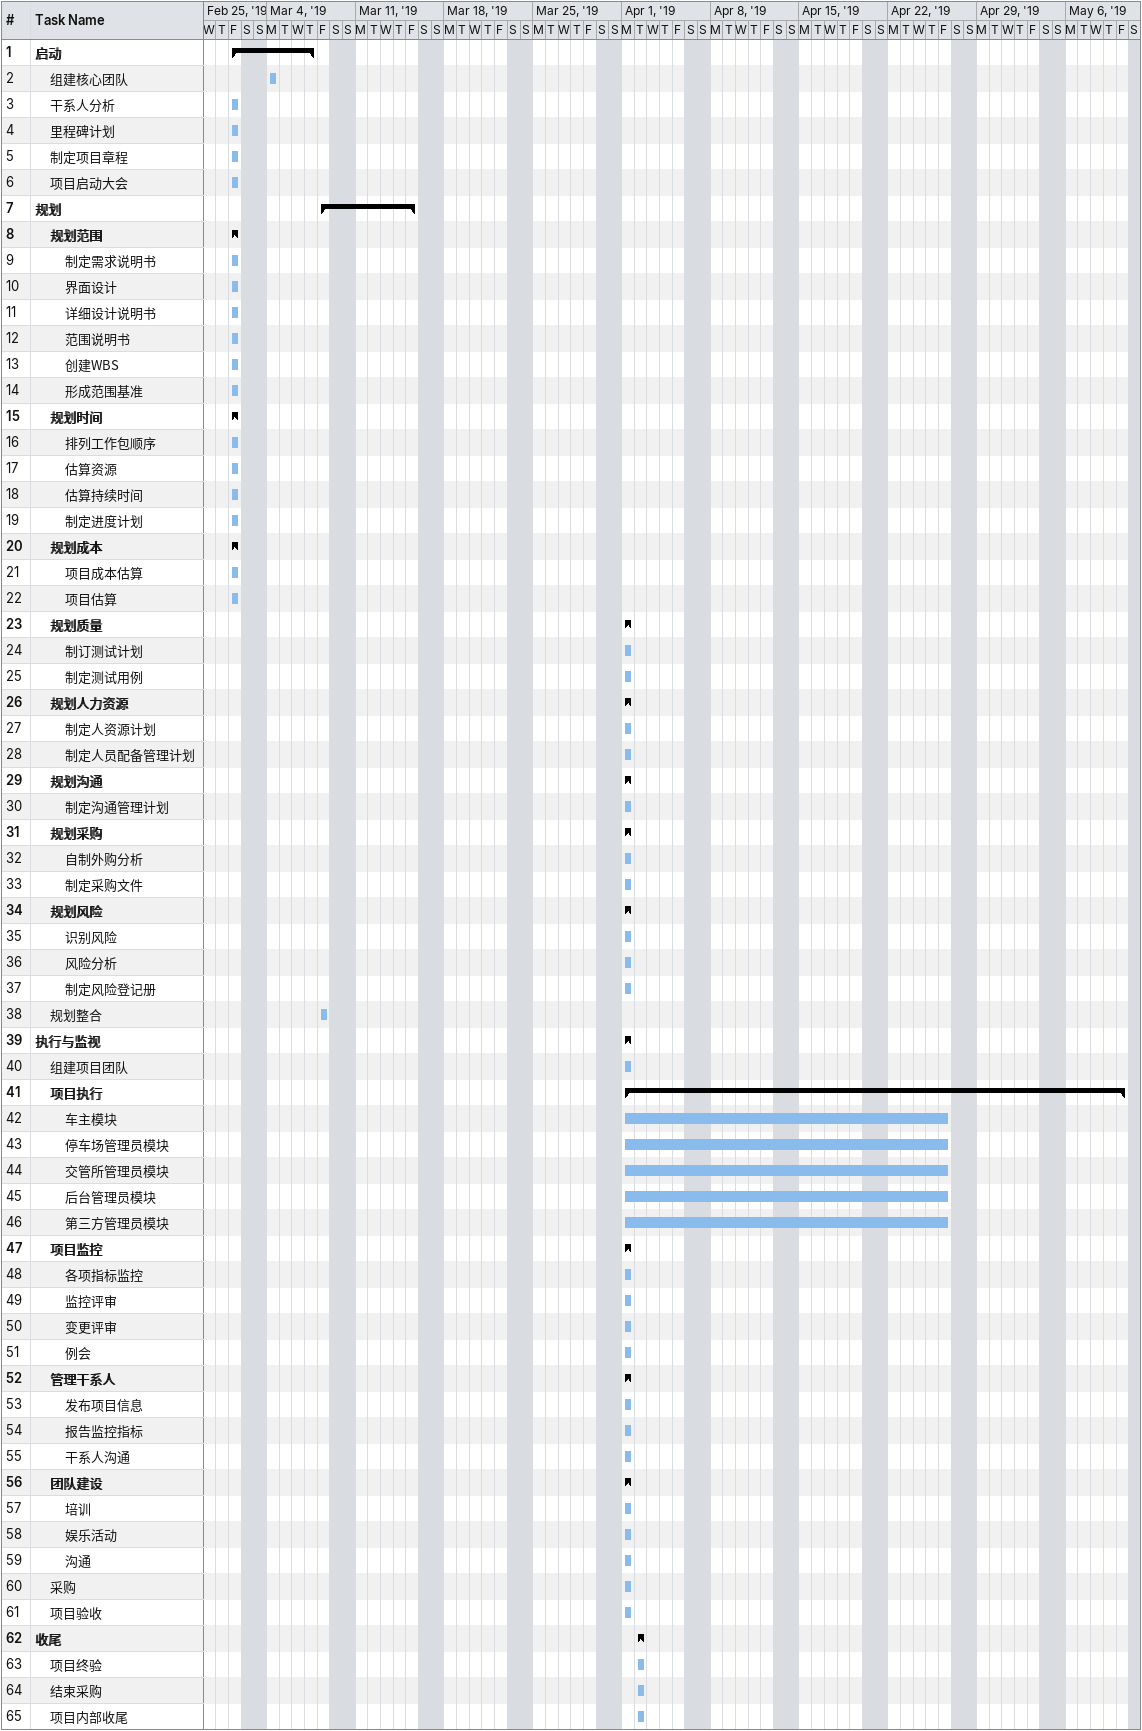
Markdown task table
| ID | Level | Task | Start | Finish |
|---|---|---|---|---|
| 1 | 1 | **启动** | 2019-03-01 | 2019-03-07 |
| 2 | 2 | 组建核心团队 | 2019-03-04 | 2019-03-04 |
| 3 | 2 | 干系人分析 | 2019-03-01 | 2019-03-01 |
| 4 | 2 | 里程碑计划 | 2019-03-01 | 2019-03-01 |
| 5 | 2 | 制定项目章程 | 2019-03-01 | 2019-03-01 |
| 6 | 2 | 项目启动大会 | 2019-03-01 | 2019-03-01 |
| 7 | 1 | **规划** | 2019-03-08 | 2019-03-15 |
| 8 | 2 | **规划范围** | 2019-03-01 | 2019-03-01 |
| 9 | 3 | 制定需求说明书 | 2019-03-01 | 2019-03-01 |
| 10 | 3 | 界面设计 | 2019-03-01 | 2019-03-01 |
| 11 | 3 | 详细设计说明书 | 2019-03-01 | 2019-03-01 |
| 12 | 3 | 范围说明书 | 2019-03-01 | 2019-03-01 |
| 13 | 3 | 创建WBS | 2019-03-01 | 2019-03-01 |
| 14 | 3 | 形成范围基准 | 2019-03-01 | 2019-03-01 |
| 15 | 2 | **规划时间** | 2019-03-01 | 2019-03-01 |
| 16 | 3 | 排列工作包顺序 | 2019-03-01 | 2019-03-01 |
| 17 | 3 | 估算资源 | 2019-03-01 | 2019-03-01 |
| 18 | 3 | 估算持续时间 | 2019-03-01 | 2019-03-01 |
| 19 | 3 | 制定进度计划 | 2019-03-01 | 2019-03-01 |
| 20 | 2 | **规划成本** | 2019-03-01 | 2019-03-01 |
| 21 | 3 | 项目成本估算 | 2019-03-01 | 2019-03-01 |
| 22 | 3 | 项目估算 | 2019-03-01 | 2019-03-01 |
| 23 | 2 | **规划质量** | 2019-04-01 | 2019-04-01 |
| 24 | 3 | 制订测试计划 | 2019-04-01 | 2019-04-01 |
| 25 | 3 | 制定测试用例 | 2019-04-01 | 2019-04-01 |
| 26 | 2 | **规划人力资源** | 2019-04-01 | 2019-04-01 |
| 27 | 3 | 制定人资源计划 | 2019-04-01 | 2019-04-01 |
| 28 | 3 | 制定人员配备管理计划 | 2019-04-01 | 2019-04-01 |
| 29 | 2 | **规划沟通** | 2019-04-01 | 2019-04-01 |
| 30 | 3 | 制定沟通管理计划 | 2019-04-01 | 2019-04-01 |
| 31 | 2 | **规划采购** | 2019-04-01 | 2019-04-01 |
| 32 | 3 | 自制外购分析 | 2019-04-01 | 2019-04-01 |
| 33 | 3 | 制定采购文件 | 2019-04-01 | 2019-04-01 |
| 34 | 2 | **规划风险** | 2019-04-01 | 2019-04-01 |
| 35 | 3 | 识别风险 | 2019-04-01 | 2019-04-01 |
| 36 | 3 | 风险分析 | 2019-04-01 | 2019-04-01 |
| 37 | 3 | 制定风险登记册 | 2019-04-01 | 2019-04-01 |
| 38 | 2 | 规划整合 | 2019-03-08 | 2019-03-08 |
| 39 | 1 | **执行与监视** | 2019-04-01 | 2019-04-01 |
| 40 | 2 | 组建项目团队 | 2019-04-01 | 2019-04-01 |
| 41 | 2 | **项目执行** | 2019-04-01 | 2019-05-10 |
| 42 | 3 | 车主模块 | 2019-04-01 | 2019-04-26 |
| 43 | 3 | 停车场管理员模块 | 2019-04-01 | 2019-04-26 |
| 44 | 3 | 交管所管理员模块 | 2019-04-01 | 2019-04-26 |
| 45 | 3 | 后台管理员模块 | 2019-04-01 | 2019-04-26 |
| 46 | 3 | 第三方管理员模块 | 2019-04-01 | 2019-04-26 |
| 47 | 2 | **项目监控** | 2019-04-01 | 2019-04-01 |
| 48 | 3 | 各项指标监控 | 2019-04-01 | 2019-04-01 |
| 49 | 3 | 监控评审 | 2019-04-01 | 2019-04-01 |
| 50 | 3 | 变更评审 | 2019-04-01 | 2019-04-01 |
| 51 | 3 | 例会 | 2019-04-01 | 2019-04-01 |
| 52 | 2 | **管理干系人** | 2019-04-01 | 2019-04-01 |
| 53 | 3 | 发布项目信息 | 2019-04-01 | 2019-04-01 |
| 54 | 3 | 报告监控指标 | 2019-04-01 | 2019-04-01 |
| 55 | 3 | 干系人沟通 | 2019-04-01 | 2019-04-01 |
| 56 | 2 | **团队建设** | 2019-04-01 | 2019-04-01 |
| 57 | 3 | 培训 | 2019-04-01 | 2019-04-01 |
| 58 | 3 | 娱乐活动 | 2019-04-01 | 2019-04-01 |
| 59 | 3 | 沟通 | 2019-04-01 | 2019-04-01 |
| 60 | 2 | 采购 | 2019-04-01 | 2019-04-01 |
| 61 | 2 | 项目验收 | 2019-04-01 | 2019-04-01 |
| 62 | 1 | **收尾** | 2019-04-02 | 2019-04-02 |
| 63 | 2 | 项目终验 | 2019-04-02 | 2019-04-02 |
| 64 | 2 | 结束采购 | 2019-04-02 | 2019-04-02 |
| 65 | 2 | 项目内部收尾 | 2019-04-02 | 2019-04-02 |
